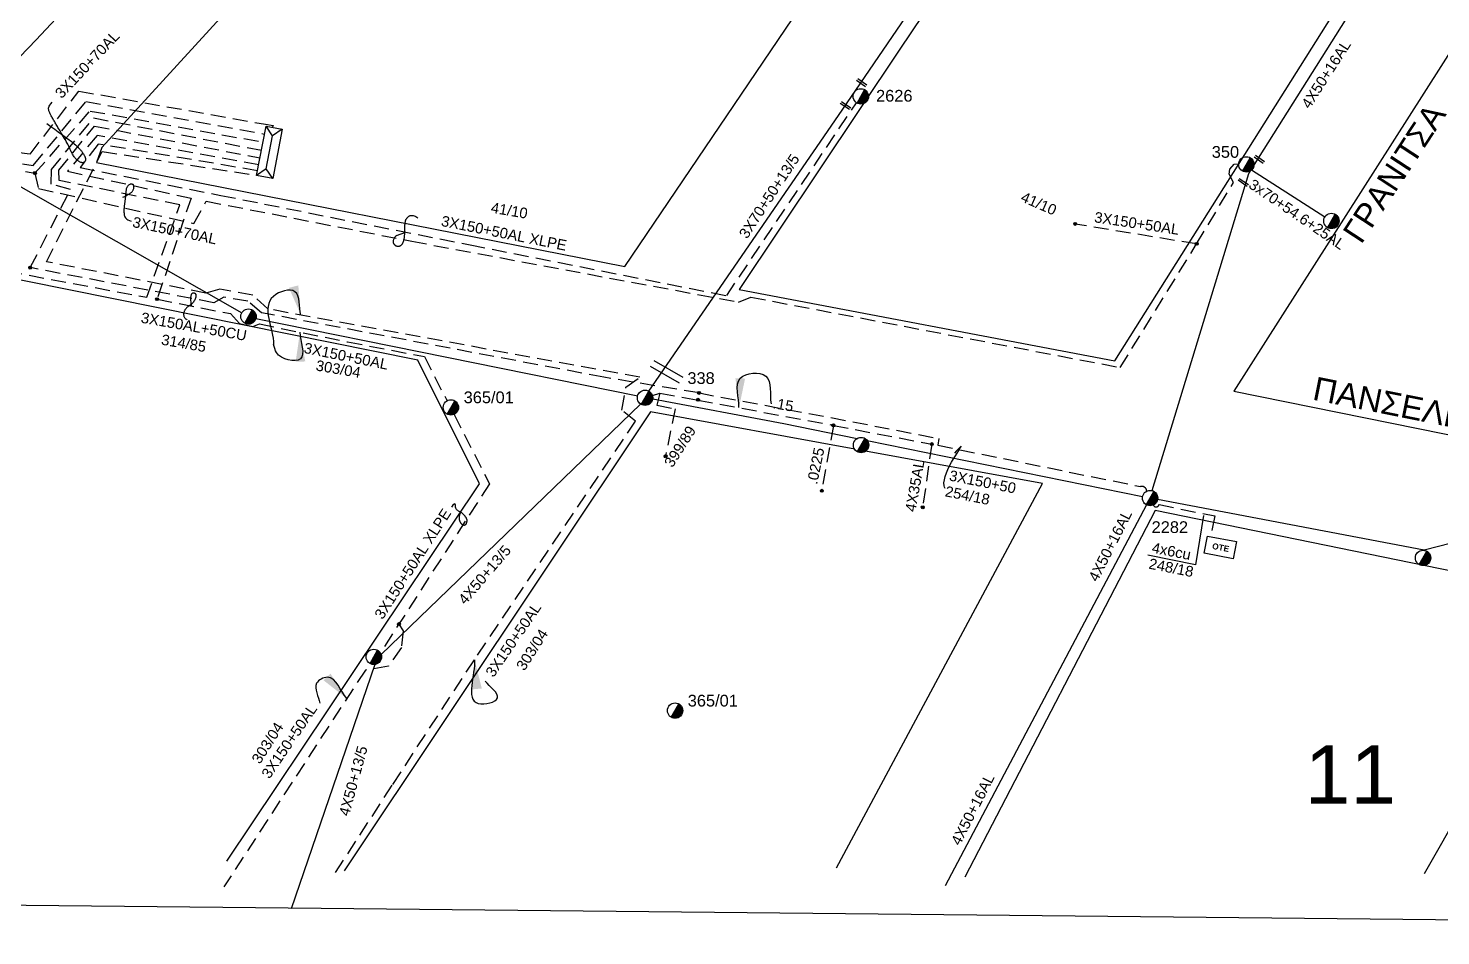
# Model space of a CAD drawing. Header units: millimetres. Extents: x 738 to 2138, y 37 to 533.
# Drawn here: x 1440.7 to 1561.1, y 43.1 to 120.5 of the extents above; entities that cross this region are included whole.
import ezdxf

# ---------------------------------------------------------------- set-up
doc = ezdxf.new("R2010")
doc.units = ezdxf.units.MM
doc.linetypes.add('DASHED', pattern=[19.05, 12.7, -6.35])
for name, color, linetype in [('Pillar OTE', 7, 'Continuous'), ('Άγνωστα', 7, 'Continuous'), ('Γυμνά εναέρια ΧΤ   4x35CU', 7, 'Continuous'), ('Γυμνά εναέρια ΧΤ (3Φ)   4x35AL', 7, 'Continuous'), ('Γυμνά εναέρια ΧΤ και ΦΟΠ (3Φ)   4x50+16AL', 7, 'Continuous'), ('Επιγραφές - Σχήματα', 7, 'Continuous'), ('Καλώδια ΧΤ   3x150+50AL', 7, 'DASHED'), ('Καλώδια ΧΤ   3x150+50AL XLPE', 7, 'DASHED'), ('Καλώδια ΧΤ   3x150+70 AL', 7, 'DASHED'), ('Καλώδια ΧΤ   3x150AL+50CU', 7, 'DASHED'), ('Μηχανική τομή', 7, 'Continuous'), ('Στύλος ΦΜ', 7, 'Continuous'), ('Στύλος ΦΜ @ 1', 7, 'Continuous'), ('Συνδέσεις', 7, 'Continuous'), ('Συνεστραμμένα ΧΤ   3x70+54.6+25 AL', 7, 'SYN_LINE'), ('Τομή', 7, 'Continuous'), ('Υποσταθμός πόλεως', 7, 'Continuous'), ('Υπόβαθρο ΔΕΗ', 7, 'Continuous'), ('Υπόγεια Καλώδια Δικτύου ΧΤ   .15', 7, 'DASHED'), ('Υπόγεια καλώδια Παροχών ΧΤ   .0225', 7, 'DASHED'), ('Υπόγεια καλώδια Παροχών ΧΤ   4x50AL', 7, 'DASHED'), ('Υπόγεια καλώδια Παροχών ΧΤ   4x6', 7, 'DASHED')]:
    doc.layers.add(name, color=color, linetype=linetype)
doc.styles.add('arial', font='arial.ttf')
doc.styles.get("Standard").update_dxf_attribs({"font": 'arial.ttf'})
doc.linetypes.add('SYN_LINE', pattern='A,0.5,-0.0001,["/\\/\\/\\/",Standard,S=0.1,R=0,X=0,Y=-0.05],-0.25', length=0.7501)
doc.dimstyles.new('ISO-25', dxfattribs={"dimtxt": 2.5, "dimasz": 2.5, "dimexe": 1.25, "dimexo": 0.625, "dimtad": 1, "dimtxsty": 'Standard', "dimcen": 2.5, "dimadec": 0, "dimazin": 0, "dimtfac": 1, "dimtmove": 0, "dimatfit": 3, "dimfxl": 1, "dimarcsym": 0})

# ---------------------------------------------------------------- blocks, each defined once
blk = doc.blocks.new('_ΣΥΝΔΕΣΗ')
at = {"layer": 'Συνδέσεις', "linetype": 'SYN_LINE', "ltscale": 40}
blk.add_hatch(color=256, dxfattribs=at).paths.add_polyline_path([(-116.75, 2339.64, 1), (-117.75, 2339.64, 1)])
at = {"layer": 'Συνδέσεις'}
blk.add_circle((-117.25, 2339.64), 0.5, dxfattribs=at)
blk = doc.blocks.new('ΥΠΑΡΧΩΝ ΤΣΙΜΕΝΤΕΝΙΟΣ ΣΤΥΛΟΣ')
at = {"layer": 'Στύλος ΦΜ'}
blk.add_hatch(color=7, dxfattribs=at).paths.add_polyline_path([(-1.29, -2.28, 0.574793), (2.62, 0, 0.268822), (1.3, 2.27)])
blk.add_line((-1.29, -2.28), (1.3, 2.27), dxfattribs=at)
blk.add_circle((0, 0), 2.62, dxfattribs=at)
at = {"layer": 'Στύλος ΦΜ', "flags": 4}
for tag, p in [('ΑΡΙΘΜΟΣ', (-4.68, 8.05)), ('ΤΥΠΟΣ', (-4.91, 3.03))]:
    blk.add_attdef(tag, p, '', height=4, dxfattribs=at)
blk = doc.blocks.new('ΥΠΟΣΤΑΘΜΟΣ ΠΟΛΕΩΣ')
at = {"layer": 'Υποσταθμός πόλεως', "linetype": 'Continuous', "ltscale": 40}
blk.add_lwpolyline([(-8.57, 2.82), (8.57, 2.82), (8.57, -2.82), (-8.57, -2.82)], close=True, dxfattribs=at)
for points in [[(-5.75, 0), (-8.57, 2.82)], [(5.75, 0), (8.57, 2.82)], [(-8.57, -2.82), (-5.75, 0)], [(-5.75, 0), (5.75, 0)], [(8.57, -2.82), (5.75, 0)]]:
    blk.add_lwpolyline(points, dxfattribs=at)
at = {"layer": 'Υποσταθμός πόλεως', "linetype": 'SYN_LINE', "ltscale": 40, "flags": 1}
for tag, p in [('ΜΕΤΑΣΧΗΜΑΤΙΣΜΟΣ', (10.6, 2.39)), ('ΙΣΧΥΣ', (10.58, -0.41)), ('ΑΡΙΘΜΟΣ', (10.7, -3.13))]:
    blk.add_attdef(tag, p, '', height=1.8, dxfattribs=at)
blk = doc.blocks.new('ΤΟΜΗ')
at = {"layer": 'Τομή', "ltscale": 40}
for p, q in [((-5.68, 0), (5.68, 0)), ((5.68, -2.33), (-5.68, -2.33))]:
    blk.add_line(p, q, dxfattribs=at)
blk = doc.blocks.new('ΜΗΧΑΝΙΚΗ ΤΟΜΗ')
at = {"layer": 'Μηχανική τομή', "ltscale": 40}
for p, q in [((-1.89, 0.78), (1.89, 0.78)), ((1.89, 0), (-1.89, 0))]:
    blk.add_line(p, q, dxfattribs=at)
blk = doc.blocks.new('PILLAR ΟΤΕ')
at = {"layer": 'Pillar OTE', "ltscale": 40}
blk.add_lwpolyline([(-3.31, 2.02), (3.39, 2.02), (3.39, -1.99), (-3.31, -1.99)], close=True, dxfattribs=at)
at = {"layer": 'Pillar OTE', "insert": (-1.81, 0.71), "char_height": 1.3575, "width": 109.961, "attachment_point": 1}
blk.add_mtext('{\\fArial|b1|i0|c161|p34;OTE}', dxfattribs=at)

msp = doc.modelspace()

# ---------------------------------------------------------------- linework, layer by layer
at = {"layer": 'Άγνωστα', "color": 27, "ltscale": 0.1}
msp.add_lwpolyline([(1493.6, 89.6), (1510.07, 113.55), (1523.69, 133.51)], dxfattribs=at)
at = {"layer": 'Άγνωστα', "color": 173, "ltscale": 0.1}
msp.add_lwpolyline([(1460.9, 112.36), (1461.54, 112.26), (1461.5, 112.1)], dxfattribs=at)
at = {"layer": 'Γυμνά εναέρια ΧΤ   4x35CU', "color": 1, "ltscale": 0.1}
for points in [[(1512.21, 85.4), (1535.7, 80.61)], [(1536.04, 79.9), (1518.87, 47.4)]]:
    msp.add_lwpolyline(points, dxfattribs=at)
at = {"layer": 'Γυμνά εναέρια ΧΤ και ΦΟΠ (3Φ)   4x50+16AL', "color": 151, "ltscale": 0.1}
msp.add_lwpolyline([(1433.53, 111.46), (1441.35, 119.56), (1453.98, 133.1), (1470.49, 150.73)], dxfattribs=at)
at = {"layer": 'Γυμνά εναέρια ΧΤ και ΦΟΠ (3Φ)   4x50+16AL', "color": 1, "ltscale": 0.1}
for points in [[(1536.53, 81.11), (1544.75, 108.17), (1554.32, 123.35)], [(1493.92, 88.95), (1505.11, 86.85), (1511.37, 85.57)]]:
    msp.add_lwpolyline(points, dxfattribs=at)
at = {"layer": 'Γυμνά εναέρια ΧΤ και ΦΟΠ (3Φ)   4x50+16AL', "color": 173, "ltscale": 0.1}
for points in [[(1433.79, 110.59), (1458.88, 96.28)], [(1492.89, 88.49), (1470.76, 67.14)], [(1470.21, 66.28), (1463.1, 45.45)]]:
    msp.add_lwpolyline(points, dxfattribs=at)
at = {"layer": 'Γυμνά εναέρια ΧΤ και ΦΟΠ (3Φ)   4x50+16AL', "color": 154, "ltscale": 0.1}
msp.add_lwpolyline([(1460.08, 95.79), (1492.64, 89.21)], dxfattribs=at)
at = {"layer": 'Επιγραφές - Σχήματα'}
msp.add_lwpolyline([(747.16, 52.8), (1697.68, 43.15), (1697.68, 519.66), (747.16, 519.66)], close=True, dxfattribs=at)
for points in [[(1442.25, 112.42), (1442.6, 112.16), (1442.92, 111.93), (1443.22, 111.72), (1443.49, 111.52), (1443.74, 111.34), (1443.96, 111.18), (1444.15, 111.04), (1444.32, 110.91), (1444.47, 110.8), (1444.59, 110.69), (1444.7, 110.6), (1444.79, 110.52), (1444.87, 110.45), (1444.93, 110.38), (1444.99, 110.32), (1445.04, 110.27), (1445.08, 110.22), (1445.12, 110.17), (1445.16, 110.12), (1445.2, 110.08), (1445.23, 110.04), (1445.26, 109.99), (1445.29, 109.95), (1445.32, 109.91), (1445.34, 109.87), (1445.37, 109.83), (1445.4, 109.79), (1445.42, 109.75), (1445.44, 109.71), (1445.46, 109.67), (1445.48, 109.63), (1445.5, 109.59), (1445.51, 109.55), (1445.53, 109.51), (1445.54, 109.47), (1445.55, 109.43), (1445.55, 109.4), (1445.55, 109.36), (1445.55, 109.33), (1445.55, 109.29), (1445.54, 109.26), (1445.53, 109.24), (1445.51, 109.21), (1445.5, 109.18), (1445.47, 109.16), (1445.45, 109.14), (1445.43, 109.12), (1445.4, 109.11), (1445.37, 109.1), (1445.34, 109.09), (1445.3, 109.08), (1445.27, 109.08), (1445.23, 109.09), (1445.19, 109.09), (1445.14, 109.11), (1445.1, 109.13), (1445.05, 109.15), (1445, 109.18), (1444.95, 109.22), (1444.89, 109.26), (1444.84, 109.3), (1444.79, 109.35), (1444.73, 109.41), (1444.68, 109.46), (1444.63, 109.53), (1444.58, 109.59), (1444.53, 109.66), (1444.49, 109.73), (1444.45, 109.8), (1444.41, 109.87), (1444.37, 109.94), (1444.33, 110.01), (1444.3, 110.08), (1444.27, 110.15), (1444.24, 110.22), (1444.21, 110.29), (1444.18, 110.37), (1444.14, 110.45), (1444.09, 110.55), (1444.04, 110.65), (1443.98, 110.76), (1443.91, 110.89), (1443.83, 111.02), (1443.76, 111.15), (1443.68, 111.29), (1443.6, 111.42), (1443.52, 111.55), (1443.45, 111.67), (1443.38, 111.79), (1443.32, 111.89), (1443.26, 111.99), (1443.2, 112.08), (1443.15, 112.17), (1443.1, 112.26), (1443.06, 112.34), (1443.01, 112.41), (1442.96, 112.49), (1442.92, 112.57), (1442.88, 112.64), (1442.83, 112.72), (1442.79, 112.79), (1442.75, 112.86), (1442.71, 112.93), (1442.67, 113), (1442.63, 113.07), (1442.6, 113.13), (1442.56, 113.2), (1442.53, 113.26), (1442.5, 113.32), (1442.47, 113.39), (1442.45, 113.45), (1442.43, 113.51), (1442.41, 113.58), (1442.4, 113.65), (1442.4, 113.73), (1442.42, 113.81), (1442.45, 113.9), (1442.51, 114), (1442.59, 114.11), (1442.7, 114.23)], [(1448.72, 106.13), (1448.89, 106.21), (1449.02, 106.28), (1449.14, 106.33), (1449.23, 106.39), (1449.3, 106.43), (1449.36, 106.47), (1449.41, 106.51), (1449.45, 106.55), (1449.49, 106.58), (1449.52, 106.62), (1449.55, 106.66), (1449.58, 106.7), (1449.6, 106.74), (1449.62, 106.78), (1449.64, 106.82), (1449.66, 106.87), (1449.67, 106.91), (1449.68, 106.96), (1449.68, 107.01), (1449.68, 107.06), (1449.67, 107.1), (1449.65, 107.14), (1449.63, 107.18), (1449.6, 107.21), (1449.57, 107.23), (1449.52, 107.24), (1449.48, 107.25), (1449.42, 107.24), (1449.37, 107.24), (1449.32, 107.22), (1449.27, 107.2), (1449.22, 107.17), (1449.18, 107.14), (1449.15, 107.1), (1449.12, 107.05), (1449.09, 107.01), (1449.07, 106.95), (1449.05, 106.9), (1449.03, 106.84), (1449.02, 106.78), (1449.01, 106.71), (1449, 106.65), (1448.99, 106.58), (1448.98, 106.51), (1448.97, 106.45), (1448.97, 106.38), (1448.96, 106.32), (1448.96, 106.26), (1448.95, 106.19), (1448.95, 106.13), (1448.94, 106.08), (1448.93, 106.02), (1448.93, 105.96), (1448.92, 105.91), (1448.91, 105.85), (1448.9, 105.8), (1448.9, 105.74), (1448.89, 105.69), (1448.88, 105.63), (1448.87, 105.57), (1448.87, 105.5), (1448.86, 105.44), (1448.85, 105.37), (1448.85, 105.29), (1448.84, 105.21), (1448.83, 105.13), (1448.83, 105.04), (1448.83, 104.96), (1448.83, 104.87), (1448.84, 104.78), (1448.85, 104.7), (1448.86, 104.61), (1448.88, 104.54), (1448.91, 104.46), (1448.95, 104.39), (1449.01, 104.33), (1449.08, 104.26), (1449.17, 104.2), (1449.29, 104.15), (1449.43, 104.09)], [(1472.77, 103.1), (1472.73, 103.08), (1472.67, 103.07), (1472.6, 103.05), (1472.52, 103.02), (1472.44, 102.99), (1472.35, 102.97), (1472.27, 102.94), (1472.2, 102.91), (1472.14, 102.88), (1472.09, 102.86), (1472.04, 102.83), (1472, 102.8), (1471.97, 102.78), (1471.95, 102.75), (1471.92, 102.72), (1471.9, 102.69), (1471.88, 102.65), (1471.86, 102.61), (1471.84, 102.57), (1471.82, 102.53), (1471.81, 102.49), (1471.8, 102.45), (1471.79, 102.42), (1471.78, 102.38), (1471.78, 102.34), (1471.78, 102.31), (1471.79, 102.28), (1471.8, 102.25), (1471.81, 102.22), (1471.82, 102.19), (1471.84, 102.16), (1471.86, 102.14), (1471.88, 102.11), (1471.9, 102.09), (1471.92, 102.07), (1471.95, 102.05), (1471.97, 102.03), (1472, 102.01), (1472.02, 102), (1472.05, 101.99), (1472.08, 101.98), (1472.11, 101.97), (1472.14, 101.96), (1472.17, 101.96), (1472.2, 101.96), (1472.23, 101.96), (1472.26, 101.96), (1472.3, 101.97), (1472.33, 101.97), (1472.36, 101.99), (1472.39, 102), (1472.42, 102.01), (1472.45, 102.03), (1472.48, 102.05), (1472.51, 102.07), (1472.53, 102.1), (1472.56, 102.12), (1472.58, 102.15), (1472.59, 102.18), (1472.61, 102.21), (1472.62, 102.24), (1472.64, 102.28), (1472.65, 102.31), (1472.66, 102.35), (1472.68, 102.39), (1472.69, 102.43), (1472.7, 102.48), (1472.71, 102.52), (1472.72, 102.57), (1472.73, 102.61), (1472.74, 102.66), (1472.75, 102.71), (1472.75, 102.75), (1472.76, 102.8), (1472.76, 102.85), (1472.76, 102.9), (1472.77, 102.96), (1472.77, 103.01), (1472.77, 103.07), (1472.77, 103.13), (1472.77, 103.19), (1472.77, 103.25), (1472.77, 103.32), (1472.77, 103.38), (1472.78, 103.45), (1472.78, 103.52), (1472.78, 103.59), (1472.78, 103.66), (1472.79, 103.72), (1472.79, 103.79), (1472.8, 103.86), (1472.81, 103.92), (1472.82, 103.98), (1472.83, 104.04), (1472.84, 104.09), (1472.85, 104.14), (1472.87, 104.19), (1472.88, 104.23), (1472.9, 104.27), (1472.92, 104.3), (1472.94, 104.33), (1472.96, 104.36), (1472.99, 104.39), (1473.01, 104.42), (1473.03, 104.45), (1473.06, 104.47), (1473.09, 104.49), (1473.12, 104.52), (1473.15, 104.53), (1473.19, 104.55), (1473.24, 104.57), (1473.29, 104.58), (1473.35, 104.58), (1473.42, 104.58), (1473.49, 104.58), (1473.57, 104.56), (1473.65, 104.53), (1473.73, 104.49), (1473.81, 104.44), (1473.9, 104.37)], [(1454.61, 96.84), (1454.57, 97.04), (1454.55, 97.21), (1454.54, 97.34), (1454.53, 97.46), (1454.53, 97.56), (1454.54, 97.63), (1454.55, 97.7), (1454.56, 97.75), (1454.58, 97.8), (1454.59, 97.84), (1454.6, 97.87), (1454.62, 97.9), (1454.64, 97.92), (1454.65, 97.94), (1454.67, 97.96), (1454.69, 97.97), (1454.7, 97.98), (1454.72, 97.98), (1454.74, 97.99), (1454.76, 97.99), (1454.78, 97.99), (1454.8, 97.98), (1454.82, 97.97), (1454.85, 97.96), (1454.87, 97.95), (1454.89, 97.94), (1454.91, 97.91), (1454.93, 97.89), (1454.95, 97.86), (1454.96, 97.82), (1454.97, 97.78), (1454.97, 97.73), (1454.96, 97.67), (1454.95, 97.61), (1454.93, 97.54), (1454.9, 97.47), (1454.87, 97.39), (1454.84, 97.32), (1454.8, 97.26), (1454.76, 97.19), (1454.71, 97.14), (1454.67, 97.09), (1454.62, 97.05), (1454.57, 97.01), (1454.53, 96.97), (1454.48, 96.94), (1454.43, 96.91), (1454.39, 96.88), (1454.35, 96.85), (1454.31, 96.82), (1454.27, 96.79), (1454.23, 96.76), (1454.2, 96.72), (1454.17, 96.69), (1454.13, 96.66), (1454.11, 96.63), (1454.08, 96.6), (1454.05, 96.56), (1454.03, 96.53), (1454.01, 96.5), (1453.99, 96.46), (1453.97, 96.42), (1453.96, 96.39), (1453.95, 96.35), (1453.94, 96.31), (1453.93, 96.27), (1453.92, 96.23), (1453.92, 96.19), (1453.92, 96.15), (1453.92, 96.1), (1453.93, 96.06), (1453.93, 96.01), (1453.94, 95.97), (1453.96, 95.93), (1453.98, 95.88), (1454.01, 95.84), (1454.04, 95.8), (1454.09, 95.76), (1454.15, 95.73), (1454.22, 95.69)], [(1477.58, 79.35), (1477.54, 79.29), (1477.51, 79.23), (1477.49, 79.17), (1477.47, 79.11), (1477.45, 79.05), (1477.44, 78.99), (1477.43, 78.94), (1477.43, 78.89), (1477.42, 78.84), (1477.42, 78.79), (1477.42, 78.75), (1477.42, 78.7), (1477.43, 78.66), (1477.43, 78.62), (1477.44, 78.58), (1477.45, 78.54), (1477.47, 78.5), (1477.48, 78.47), (1477.5, 78.43), (1477.52, 78.4), (1477.53, 78.37), (1477.55, 78.34), (1477.58, 78.31), (1477.6, 78.29), (1477.62, 78.27), (1477.64, 78.25), (1477.66, 78.24), (1477.68, 78.22), (1477.7, 78.21), (1477.73, 78.2), (1477.75, 78.19), (1477.77, 78.19), (1477.8, 78.18), (1477.83, 78.18), (1477.85, 78.18), (1477.88, 78.18), (1477.9, 78.19), (1477.93, 78.2), (1477.95, 78.22), (1477.98, 78.23), (1478, 78.26), (1478.01, 78.29), (1478.03, 78.32), (1478.05, 78.36), (1478.06, 78.4), (1478.07, 78.43), (1478.08, 78.47), (1478.09, 78.51), (1478.09, 78.54), (1478.09, 78.58), (1478.09, 78.61), (1478.08, 78.64), (1478.07, 78.68), (1478.05, 78.72), (1478.03, 78.76), (1478, 78.81), (1477.96, 78.86), (1477.92, 78.92), (1477.87, 78.98), (1477.82, 79.04), (1477.76, 79.1), (1477.69, 79.16), (1477.63, 79.22), (1477.56, 79.26), (1477.49, 79.3), (1477.43, 79.34), (1477.36, 79.37), (1477.3, 79.41), (1477.24, 79.45), (1477.19, 79.49), (1477.16, 79.55), (1477.13, 79.63), (1477.11, 79.71), (1477.1, 79.81), (1477.09, 79.89), (1477.07, 79.95), (1477.04, 79.98), (1476.98, 79.95), (1476.89, 79.87), (1476.77, 79.71)]]:
    msp.add_lwpolyline(points, dxfattribs=at)
at = {"layer": 'Καλώδια ΧΤ   3x150+50AL', "color": 62, "ltscale": 0.1}
msp.add_lwpolyline([(1466.87, 48.54), (1471.76, 56.06), (1478.98, 67.08), (1492.45, 87.03), (1491.29, 87.97), (1491.64, 89.93), (1492.82, 90.78), (1461.1, 96.61), (1459.81, 97.79), (1457, 98.29), (1455.82, 97.95), (1442.21, 100.64), (1446.97, 110.04), (1460.15, 108)], dxfattribs=at)
at = {"layer": 'Καλώδια ΧΤ   3x150+50AL', "color": 2, "ltscale": 0.1}
msp.add_lwpolyline([(1540.31, 102.15), (1529.95, 103.85)], dxfattribs=at)
at = {"layer": 'Καλώδια ΧΤ   3x150+50AL', "color": 173, "ltscale": 0.1}
for points in [[(1451.66, 97.44), (1457.92, 96.21), (1458.67, 95.38), (1459.83, 95.12), (1460.38, 95.33), (1467.9, 93.8), (1474.45, 92.55), (1476.38, 88.77)], [(1472.27, 69.72), (1472.63, 69.15), (1472.49, 67.72), (1471.38, 66.13), (1469.42, 65.81), (1457.34, 47.31)]]:
    msp.add_lwpolyline(points, dxfattribs=at)
at = {"layer": 'Καλώδια ΧΤ   3x150+50AL', "color": 1, "ltscale": 0.1}
for points in [[(1494.53, 89.43), (1494.28, 88.41), (1495.83, 88.09), (1495.01, 84.03)], [(1517.72, 85.07), (1516.94, 79.68)]]:
    msp.add_lwpolyline(points, dxfattribs=at)
at = {"layer": 'Καλώδια ΧΤ   3x150+50AL XLPE', "color": 27, "ltscale": 0.1}
msp.add_lwpolyline([(1460.22, 108.4), (1446.64, 110.67), (1445.08, 108.66), (1457.09, 106.29), (1478.35, 102.08), (1500.23, 97.75), (1511.3, 114.19)], dxfattribs=at)
at = {"layer": 'Καλώδια ΧΤ   3x150+50AL XLPE', "color": 2, "ltscale": 0.1}
msp.add_lwpolyline([(1441.23, 108.19), (1441.54, 106.89), (1454.8, 103.89), (1455.85, 105.8), (1473.39, 102.38), (1501.23, 97.2), (1502.28, 97.62), (1533.79, 91.62), (1540.31, 102.15), (1543.45, 107.39), (1543.07, 108.11), (1543.15, 108.54), (1543.52, 108.95), (1543.9, 108.98)], dxfattribs=at)
at = {"layer": 'Καλώδια ΧΤ   3x150+50AL XLPE', "color": 173, "ltscale": 0.1}
msp.add_lwpolyline([(1476.98, 87.61), (1480, 81.7), (1470.7, 67.28)], dxfattribs=at)
at = {"layer": 'Καλώδια ΧΤ   3x150+70 AL', "color": 151, "ltscale": 0.1}
msp.add_lwpolyline([(1433.86, 110.87), (1440.83, 109.82), (1444.98, 115.19), (1460.9, 112.36)], dxfattribs=at)
at = {"layer": 'Καλώδια ΧΤ   3x150+70 AL', "color": 30, "ltscale": 0.1}
msp.add_lwpolyline([(1432.63, 110.07), (1441.1, 108.85), (1445.59, 114.29), (1460.82, 111.52)], dxfattribs=at)
at = {"layer": 'Καλώδια ΧΤ   3x150+70 AL', "color": 2, "ltscale": 0.1}
for points in [[(1441.23, 108.19), (1445.94, 113.49), (1460.69, 110.84)], [(1423.89, 113.23), (1423.55, 111.33), (1441.23, 108.19)]]:
    msp.add_lwpolyline(points, dxfattribs=at)
at = {"layer": 'Καλώδια ΧΤ   3x150+70 AL', "color": 6, "ltscale": 0.1}
msp.add_lwpolyline([(1418.51, 93.41), (1425.77, 102.29), (1450.77, 97.6), (1453.6, 105.48), (1443.29, 107.57), (1443.27, 108.43), (1446.31, 112.21), (1460.43, 109.49)], dxfattribs=at)
at = {"layer": 'Καλώδια ΧΤ   3x150+70 AL', "color": 1, "ltscale": 0.1}
msp.add_lwpolyline([(1440.83, 100.13), (1444.27, 106.79), (1442.63, 107.24), (1442.64, 108.49), (1446.24, 112.9), (1460.56, 110.14)], dxfattribs=at)
at = {"layer": 'Καλώδια ΧΤ   3x150+70 AL', "color": 173, "ltscale": 0.1}
msp.add_lwpolyline([(1460.32, 108.89), (1446.54, 111.4), (1444.02, 108.35), (1454.55, 106.06), (1451.66, 97.44)], dxfattribs=at)
at = {"layer": 'Καλώδια ΧΤ   3x150+70 AL', "color": 5, "linetype": 'Continuous', "ltscale": 0.1}
for points in [[(1578.9, 80.95), (1559.7, 76.02)], [(1559.7, 76.02), (1536.98, 80.36)]]:
    msp.add_lwpolyline(points, dxfattribs=at)
at = {"layer": 'Καλώδια ΧΤ   3x150AL+50CU', "color": 1, "ltscale": 0.1}
msp.add_lwpolyline([(1497.87, 89.44), (1497.87, 89.44), (1489.74, 90.79), (1460.56, 96.28), (1459.4, 97.28), (1457.35, 97.61), (1456.49, 97.14), (1440.83, 100.13)], dxfattribs=at)
at = {"layer": 'Καλώδια ΧΤ   3x150AL+50CU', "color": 1, "linetype": 'DASHED', "ltscale": 0.1}
msp.add_lwpolyline([(1497.87, 89.44), (1509.11, 87.34), (1518.33, 85.56), (1518.25, 84.98), (1535.52, 81.46, -0.490178), (1536.05, 81.07)], format="xyb", dxfattribs=at)
at = {"layer": 'Συνεστραμμένα ΧΤ   3x70+54.6+25 AL', "color": 2, "linetype": 'SYN_LINE', "ltscale": 8}
msp.add_lwpolyline([(1544.99, 108.46), (1551.25, 104.47)], dxfattribs=at)
at = {"layer": 'Υπόβαθρο ΔΕΗ', "ltscale": 0.1}
for points in [[(1561.47, 187.86), (1515.01, 118.77), (1501.3, 98.27), (1533.34, 92.17), (1552.74, 123.02), (1588.97, 180.38)], [(1591.37, 164.59), (1567.99, 128.07), (1543.49, 89.59), (1579.12, 82.37), (1594.87, 110.15), (1626.58, 166.06)], [(1496.52, 164.59), (1446.95, 110.37), (1446.48, 109.11), (1491.55, 100.23), (1535.09, 164.59)], [(1457.61, 49.5), (1479.16, 81.68), (1473.9, 92.25), (1436.77, 99.71), (1394.56, 49.42)], [(1511.15, 84.64), (1493.72, 87.82), (1467.61, 48.69)], [(1509.61, 48.94), (1527.17, 81.72), (1512.07, 84.47)], [(1559.74, 48.47), (1573.16, 71.96), (1536.77, 79.42), (1520.55, 48.14)]]:
    msp.add_lwpolyline(points, dxfattribs=at)
msp.add_spline([(1518.85, 81.28), (1518.78, 81.52), (1520.17, 84.85), (1519.66, 84.32)], degree=3, dxfattribs=at)
at = {"layer": 'Υπόγεια Καλώδια Δικτύου ΧΤ   .15', "color": 1, "ltscale": 0.1}
msp.add_lwpolyline([(1493.9, 89.23), (1494.53, 89.43), (1497.78, 88.84), (1509.33, 86.68), (1517.72, 85.07)], dxfattribs=at)
at = {"layer": 'Υπόγεια καλώδια Παροχών ΧΤ   .0225', "color": 1, "ltscale": 0.1}
msp.add_lwpolyline([(1509.33, 86.67), (1508.34, 81.09)], dxfattribs=at)
at = {"layer": 'Υπόγεια καλώδια Παροχών ΧΤ   4x6', "color": 5, "linetype": 'DASHED', "ltscale": 0.1}
msp.add_lwpolyline([(1536.61, 79.89, 0.755852), (1537.1, 79.92), (1541.86, 78.95), (1541.49, 77.14)], format="xyb", dxfattribs=at)

# ---------------------------------------------------------------- block references
at = {"layer": 'Pillar OTE', "xscale": 0.375, "yscale": 0.375, "zscale": 0.375, "rotation": 349}
msp.add_blockref('PILLAR ΟΤΕ', (1542.31, 76.26), dxfattribs=at)
at = {"layer": 'Μηχανική τομή'}
for p, xscale, yscale, zscale, rotation in [((1511.79, 115.99), 0.250000000000056, 0.250000000000056, 0.250000000000056, 144.7916289152004), ((1510.41, 114.03), 0.2500000000000401, 0.2500000000000401, 0.2500000000000401, 146.5016469820033), ((1545.71, 109.45), 0.250000000000056, 0.250000000000056, 0.250000000000056, 144.7916289152004), ((1544.34, 107.48), 0.2500000000000401, 0.2500000000000401, 0.2500000000000401, 146.5016469820033)]:
    msp.add_blockref('ΜΗΧΑΝΙΚΗ ΤΟΜΗ', p, dxfattribs=dict(at, xscale=xscale, yscale=yscale, zscale=zscale, rotation=rotation))
at = {"layer": 'Στύλος ΦΜ @ 1', "ltscale": 40}
ref = msp.add_blockref('ΥΠΑΡΧΩΝ ΤΣΙΜΕΝΤΕΝΙΟΣ ΣΤΥΛΟΣ', (1511.67, 114.74), dxfattribs=dict(at, xscale=0.25, yscale=0.25, zscale=0.25))
ref.add_attrib('ΤΥΠΟΣ', '2626', (1512.97, 114.29), dxfattribs={"layer": 'Στύλος ΦΜ', "height": 1, "flags": 4})
ref = msp.add_blockref('ΥΠΑΡΧΩΝ ΤΣΙΜΕΝΤΕΝΙΟΣ ΣΤΥΛΟΣ', (1544.55, 108.94), dxfattribs=dict(at, xscale=0.25, yscale=0.25, zscale=0.25))
ref.add_attrib('ΤΥΠΟΣ', '350', (1541.6, 109.5), dxfattribs={"layer": 'Στύλος ΦΜ', "height": 1, "flags": 4})
at = {"layer": 'Στύλος ΦΜ @ 1', "ltscale": 40, "xscale": 0.25, "yscale": 0.25, "zscale": 0.25}
for p in [(1551.8, 104.11), (1459.45, 95.96), (1511.69, 85), (1559.62, 75.37), (1470.14, 66.93)]:
    msp.add_blockref('ΥΠΑΡΧΩΝ ΤΣΙΜΕΝΤΕΝΙΟΣ ΣΤΥΛΟΣ', p, dxfattribs=at)
at = {"layer": 'Στύλος ΦΜ @ 1', "ltscale": 40}
ref = msp.add_blockref('ΥΠΑΡΧΩΝ ΤΣΙΜΕΝΤΕΝΙΟΣ ΣΤΥΛΟΣ', (1493.27, 89.03), dxfattribs=dict(at, xscale=0.25, yscale=0.25, zscale=0.25))
ref.add_attrib('ΤΥΠΟΣ', '338', (1496.88, 90.21), dxfattribs={"layer": 'Στύλος ΦΜ', "height": 1, "flags": 4})
ref = msp.add_blockref('ΥΠΑΡΧΩΝ ΤΣΙΜΕΝΤΕΝΙΟΣ ΣΤΥΛΟΣ', (1476.71, 88.21), dxfattribs=dict(at, xscale=0.25, yscale=0.25, zscale=0.25))
ref.add_attrib('ΤΥΠΟΣ', '365/01', (1477.8, 88.57), dxfattribs={"layer": 'Στύλος ΦΜ', "height": 1, "flags": 4})
ref = msp.add_blockref('ΥΠΑΡΧΩΝ ΤΣΙΜΕΝΤΕΝΙΟΣ ΣΤΥΛΟΣ', (1536.34, 80.48), dxfattribs=dict(at, xscale=0.25, yscale=0.25, zscale=0.25))
ref.add_attrib('ΤΥΠΟΣ', '2282', (1536.47, 77.5), dxfattribs={"layer": 'Στύλος ΦΜ', "height": 1, "flags": 4})
ref = msp.add_blockref('ΥΠΑΡΧΩΝ ΤΣΙΜΕΝΤΕΝΙΟΣ ΣΤΥΛΟΣ', (1495.83, 62.35), dxfattribs=dict(at, xscale=0.25, yscale=0.25, zscale=0.25))
ref.add_attrib('ΤΥΠΟΣ', '365/01', (1496.91, 62.7), dxfattribs={"layer": 'Στύλος ΦΜ', "height": 1, "flags": 4})
at = {"layer": 'Συνδέσεις', "xscale": 0.25, "yscale": 0.25, "zscale": 0.25}
for p in [(1470.55, -476.71), (1559.26, -481.05), (1569.63, -482.75), (1470.14, -484.78), (1480.97, -487.47), (1527.19, -495.46), (1527.1, -496.05), (1538.64, -498.23), (1547.04, -499.83), (1524.33, -500.87), (1537.66, -503.81), (1546.26, -505.22), (1501.59, -515.18)]:
    msp.add_blockref('_ΣΥΝΔΕΣΗ', p, dxfattribs=at)
at = {"layer": 'Τομή', "xscale": 0.250000000000022, "yscale": 0.250000000000022, "zscale": 0.250000000000022, "rotation": 330.2134628182525}
msp.add_blockref('ΤΟΜΗ', (1495.26, 91.5), dxfattribs=at)
at = {"layer": 'Υποσταθμός πόλεως', "xscale": 0.2499999999999952, "yscale": 0.2499999999999952, "zscale": 0.2499999999999952, "rotation": 79.20381479409004}
msp.add_blockref('ΥΠΟΣΤΑΘΜΟΣ ΠΟΛΕΩΣ', (1461.24, 109.97), dxfattribs=at)

# ---------------------------------------------------------------- texts
at = {"layer": 'Άγνωστα'}
msp.add_text('3X70+50+13/5', height=0.9, rotation=56.7729, dxfattribs=at).set_placement((1501.97, 102.53))
at = {"layer": 'Γυμνά εναέρια ΧΤ (3Φ)   4x35AL', "insert": (1515.44, 79.41), "char_height": 0.9, "width": 84.1859, "attachment_point": 1, "rotation": 79.8764, "style": 'arial'}
msp.add_mtext('4X35AL', dxfattribs=at)
at = {"layer": 'Γυμνά εναέρια ΧΤ και ΦΟΠ (3Φ)   4x50+16AL'}
for rotation, p in [(49.5565, (1477.94, 71.32)), (74.733, (1468.01, 53.29))]:
    msp.add_text('4X50+13/5', height=0.9, rotation=rotation, dxfattribs=at).set_placement(p)
at = {"layer": 'Γυμνά εναέρια ΧΤ και ΦΟΠ (3Φ)   4x50+16AL', "insert": (1549.18, 114.1), "char_height": 0.9, "width": 84.1859, "attachment_point": 1, "rotation": 57.2359, "style": 'arial'}
msp.add_mtext('4X50+16AL', dxfattribs=at)
at = {"layer": 'Επιγραφές - Σχήματα'}
for s, rotation, p in [('41/10', 336.4738, (1525.23, 105.82)), ('41/10', 350.3057, (1480.07, 104.83)), ('314/85', 350.3057, (1451.96, 93.57)), ('303/04', 350.3057, (1465.14, 91.37)), ('399/89', 57.5858, (1495.6, 83.01)), ('303/04', 57.5858, (1482.98, 65.68)), ('303/04', 57.5858, (1460.42, 57.73))]:
    msp.add_text(s, height=0.9, rotation=rotation, dxfattribs=at).set_placement(p)
at = {"layer": 'Επιγραφές - Σχήματα', "char_height": 2, "width": 42.5503, "attachment_point": 1, "style": 'arial'}
for s, insert, rotation in [('ΓΡΑΝΙΤΣΑ', (1552.67, 103.15), 56.8041), ('ΠΑΝΣΕΛΗΝΟΥ', (1550.5, 90.85), 348.6984)]:
    msp.add_mtext(s, dxfattribs=dict(at, insert=insert, rotation=rotation))
at = {"layer": 'Επιγραφές - Σχήματα', "insert": (1549.54, 59.4), "char_height": 5, "width": 1.2368, "attachment_point": 1}
msp.add_mtext('11', dxfattribs=at)
at = {"layer": 'Καλώδια ΧΤ   3x150+50AL', "char_height": 0.9, "width": 84.1859, "attachment_point": 1, "style": 'arial'}
for insert, rotation in [((1531.67, 104.9), 351.4306), ((1464.29, 93.75), 348.5607), ((1479.6, 65.63), 55.651), ((1460.49, 56.98), 55.651)]:
    msp.add_mtext('3X150+50AL', dxfattribs=dict(at, insert=insert, rotation=rotation))
at = {"layer": 'Καλώδια ΧΤ   3x150+50AL XLPE', "char_height": 0.9, "width": 84.1859, "attachment_point": 1, "style": 'arial'}
for s, insert, rotation in [('3X150+50AL XLPE', (1476, 104.58), 348.7024), ('3X150+50', (1519.32, 82.87), 348.7024), ('254/18', (1518.97, 81.52), 348.7024), ('3X150+50AL XLPE', (1470.13, 70.55), 57.1423), ('4X50+16AL', (1531.04, 73.68), 63.0555), ('4X50+16AL', (1519.31, 51.19), 63.0555)]:
    msp.add_mtext(s, dxfattribs=dict(at, insert=insert, rotation=rotation))
at = {"layer": 'Καλώδια ΧΤ   3x150+70 AL', "char_height": 0.9, "width": 84.1859, "attachment_point": 1, "style": 'arial'}
for insert, rotation in [((1442.86, 115.11), 46.7037), ((1449.68, 104.49), 348.123)]:
    msp.add_mtext('3X150+70AL', dxfattribs=dict(at, insert=insert, rotation=rotation))
at = {"layer": 'Καλώδια ΧΤ   3x150AL+50CU', "insert": (1450.38, 96.33), "char_height": 0.9, "width": 84.1859, "attachment_point": 1, "rotation": 350.145, "style": 'arial'}
msp.add_mtext('3X150AL+50CU', dxfattribs=at)
at = {"layer": 'Συνεστραμμένα ΧΤ   3x70+54.6+25 AL', "insert": (1545.17, 107.75), "char_height": 0.9, "width": 84.1859, "attachment_point": 1, "rotation": 325.7025, "style": 'arial'}
msp.add_mtext('3x70+54.6+25AL', dxfattribs=at)
at = {"layer": 'Υπόγεια Καλώδια Δικτύου ΧΤ   .15', "insert": (1504.28, 89.04), "char_height": 0.9, "width": 84.1859, "attachment_point": 1, "rotation": 349.7402, "style": 'arial'}
msp.add_mtext('.15', dxfattribs=at)
at = {"layer": 'Υπόγεια καλώδια Παροχών ΧΤ   .0225'}
msp.add_text('.0225', height=0.9, rotation=78.4428, dxfattribs=at).set_placement((1507.94, 81.59))
at = {"layer": 'Υπόγεια καλώδια Παροχών ΧΤ   4x50AL', "color": 7, "ltscale": 0.2, "char_height": 0.9, "attachment_point": 1, "rotation": 349}
for s, insert in [('4x6cu', (1536.6, 76.71)), ('248/18', (1536.34, 75.35))]:
    msp.add_mtext_dynamic_manual_height_columns(s, width=1.8, gutter_width=12.5, heights=[0.118], dxfattribs=dict(at, insert=insert))

# ---------------------------------------------------------------- leaders
at = {"layer": 'Επιγραφές - Σχήματα', "path_type": 1}
for points in [[(1463.92, 96.09), (1463.41, 98.08), (1461.57, 97.68), (1461.59, 93.58)], [(1463.84, 94.62), (1463.88, 92.35), (1461.84, 92.88), (1461.59, 93.58)], [(1501.28, 88.19), (1501.39, 90.7), (1503.56, 90.88), (1504.02, 88.52)], [(1478.72, 66.69), (1479.05, 62.96), (1480.69, 63.44), (1479.64, 64.86)], [(1467.84, 63.38), (1466.17, 65.19), (1465.26, 64.68), (1465.54, 62.99)]]:
    msp.add_leader(points, dimstyle='ISO-25', override={"dimgap": 0.625, "dimtad": 0}, dxfattribs=at)
at = {"layer": 'Επιγραφές - Σχήματα'}
msp.add_leader([(1540.9, 79), (1540.21, 74.77), (1536.15, 75.6)], dimstyle='ISO-25', override={"dimasz": 0.1, "dimgap": 0.625, "dimtad": 0}, dxfattribs=at)

doc.saveas('drawing.dxf')
